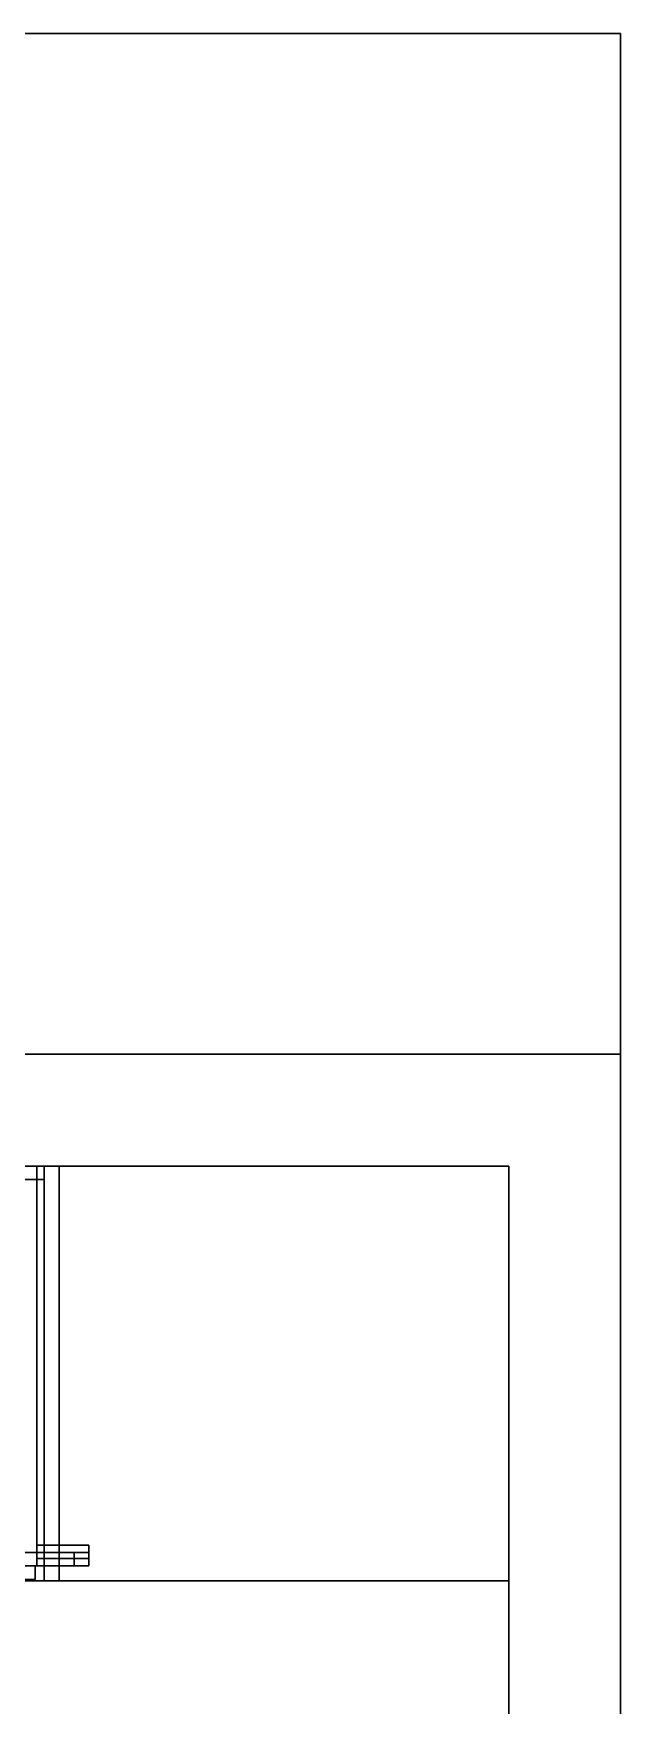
# Model space of a CAD drawing. Extents: x 0 to 5507, y -6518 to 0.
# Drawn here: x 4720 to 5507, y -2241 to 0 of the extents above; entities that cross this region are included whole.
import ezdxf

# ---------------------------------------------------------------- set-up
doc = ezdxf.new("R2010")
doc.units = 0
for name, color, linetype in [('LAYER0', 7, 'CONTINUOUS'), ('LAYER363', 7, 'CONTINUOUS'), ('LAYER455', 7, 'CONTINUOUS'), ('LAYER478', 254, 'CONTINUOUS'), ('LAYER518', 9, 'CONTINUOUS'), ('LAYER519', 9, 'CONTINUOUS'), ('LAYER520', 9, 'CONTINUOUS'), ('LAYER521', 9, 'CONTINUOUS'), ('LAYER534', 7, 'CONTINUOUS'), ('LAYER535', 7, 'CONTINUOUS'), ('LAYER538', 254, 'CONTINUOUS'), ('LAYER539', 254, 'CONTINUOUS'), ('LAYER541', 254, 'CONTINUOUS')]:
    doc.layers.add(name, color=color, linetype=linetype)

msp = doc.modelspace()

# ---------------------------------------------------------------- linework, layer by layer
at = {"layer": 'LAYER0', "invisible_edges": 1}
for points in [[(5507, 0), (0, -6518), (0, 0), (5507, 0)], [(0, 0, 5), (5507, 0), (0, 0), (0, 0, 5)], [(5507, 0), (0, 0, 5), (5507, 0, 5), (5507, 0)], [(5507, -6518, 5), (0, 0, 5), (0, -6518, 5), (5507, -6518, 5)], [(0, 0, 5), (5507, -6518, 5), (5507, 0, 5), (0, 0, 5)], [(0, -6518), (5507, 0), (5507, -6518), (0, -6518)], [(5507, 0), (5507, -6518, 5), (5507, -6518), (5507, 0)], [(5507, -6518, 5), (5507, 0), (5507, 0, 5), (5507, -6518, 5)]]:
    msp.add_3dface(points, dxfattribs=at)
at = {"layer": 'LAYER363'}
for points, invisible_edges in [([(5507, -1368, 5), (3202, -1518, 5), (3202, -1368, 5), (5507, -1368, 5)], 1), ([(3202, -1518, 5), (5507, -1368, 5), (5357, -1518, 5), (3202, -1518, 5)], 3), ([(3202, -1368, 2340), (5507, -1368, 5), (3202, -1368, 5), (3202, -1368, 2340)], 1), ([(5507, -1368, 5), (3202, -1368, 2340), (5507, -1368, 2340), (5507, -1368, 5)], 1), ([(5357, -1518, 2340), (3202, -1368, 2340), (3202, -1518, 2340), (5357, -1518, 2340)], 1), ([(3202, -1368, 2340), (5357, -1518, 2340), (5507, -1368, 2340), (3202, -1368, 2340)], 3), ([(5357, -1518, 5), (5507, -1368, 5), (5357, -6518, 5), (5357, -1518, 5)], 3), ([(5357, -6518, 5), (5507, -1368, 5), (5507, -6518, 5), (5357, -6518, 5)], 1), ([(5507, -1368, 2340), (5357, -1518, 2340), (5507, -6518, 2340), (5507, -1368, 2340)], 3), ([(5507, -1368, 5), (5507, -6518, 2340), (5507, -6518, 5), (5507, -1368, 5)], 1), ([(5507, -6518, 2340), (5507, -1368, 5), (5507, -1368, 2340), (5507, -6518, 2340)], 1), ([(5357, -1518, 2340), (3202, -1518, 5), (5357, -1518, 5), (5357, -1518, 2340)], 1), ([(3202, -1518, 5), (5357, -1518, 2340), (3202, -1518, 2340), (3202, -1518, 5)], 1), ([(5357, -1518, 2340), (5357, -6518, 5), (5357, -6518, 2340), (5357, -1518, 2340)], 1), ([(5357, -6518, 5), (5357, -1518, 2340), (5357, -1518, 5), (5357, -6518, 5)], 1), ([(5507, -6518, 2340), (5357, -1518, 2340), (5357, -6518, 2340), (5507, -6518, 2340)], 1)]:
    msp.add_3dface(points, dxfattribs=dict(at, invisible_edges=invisible_edges))
at = {"layer": 'LAYER455', "invisible_edges": 1}
for points in [[(4706, -1518, 1705), (4724, -2054, 1705), (4706, -2054, 1705), (4706, -1518, 1705)], [(4724, -2054, 1705), (4706, -1518, 1705), (4724, -1518, 1705), (4724, -2054, 1705)], [(4724, -1518, 2290), (4706, -2054, 2290), (4724, -2054, 2290), (4724, -1518, 2290)], [(4706, -2054, 2290), (4724, -1518, 2290), (4706, -1518, 2290), (4706, -2054, 2290)], [(4724, -1518, 2290), (4706, -1518, 1705), (4706, -1518, 2290), (4724, -1518, 2290)], [(4706, -1518, 1705), (4724, -1518, 2290), (4724, -1518, 1705), (4706, -1518, 1705)], [(4724, -2054, 1705), (4724, -1518, 2290), (4724, -2054, 2290), (4724, -2054, 1705)], [(4724, -1518, 2290), (4724, -2054, 1705), (4724, -1518, 1705), (4724, -1518, 2290)], [(4724, -2054, 1705), (4706, -2054, 2290), (4706, -2054, 1705), (4724, -2054, 1705)], [(4706, -2054, 2290), (4724, -2054, 1705), (4724, -2054, 2290), (4706, -2054, 2290)]]:
    msp.add_3dface(points, dxfattribs=at)
at = {"layer": 'LAYER478', "invisible_edges": 1}
for points in [[(4318, -2054, 2287), (4722, -2054, 1708), (4318, -2054, 1708), (4318, -2054, 2287)], [(4722, -2054, 1708), (4318, -2054, 2287), (4722, -2054, 2287), (4722, -2054, 1708)], [(4318, -2072, 1708), (4722, -2054, 1708), (4722, -2072, 1708), (4318, -2072, 1708)], [(4722, -2054, 1708), (4318, -2072, 1708), (4318, -2054, 1708), (4722, -2054, 1708)], [(4318, -2054, 2287), (4722, -2072, 2287), (4722, -2054, 2287), (4318, -2054, 2287)], [(4722, -2072, 2287), (4318, -2054, 2287), (4318, -2072, 2287), (4722, -2072, 2287)], [(4722, -2072, 2287), (4722, -2054, 1708), (4722, -2054, 2287), (4722, -2072, 2287)], [(4722, -2054, 1708), (4722, -2072, 2287), (4722, -2072, 1708), (4722, -2054, 1708)], [(4722, -2072, 2287), (4318, -2072, 1708), (4722, -2072, 1708), (4722, -2072, 2287)], [(4318, -2072, 1708), (4722, -2072, 2287), (4318, -2072, 2287), (4318, -2072, 1708)]]:
    msp.add_3dface(points, dxfattribs=at)
at = {"layer": 'LAYER518', "invisible_edges": 1}
for points in [[(4754, -1518, 895), (3467, -2074, 895), (3467, -1518, 895), (4754, -1518, 895)], [(3467, -2074, 895), (4754, -1518, 895), (4754, -2074, 895), (3467, -2074, 895)], [(3467, -1518, 915), (4754, -1518, 895), (3467, -1518, 895), (3467, -1518, 915)], [(4754, -1518, 895), (3467, -1518, 915), (4754, -1518, 915), (4754, -1518, 895)], [(4754, -2074, 915), (3467, -1518, 915), (3467, -2074, 915), (4754, -2074, 915)], [(3467, -1518, 915), (4754, -2074, 915), (4754, -1518, 915), (3467, -1518, 915)], [(4754, -1518, 895), (4754, -2074, 915), (4754, -2074, 895), (4754, -1518, 895)], [(4754, -2074, 915), (4754, -1518, 895), (4754, -1518, 915), (4754, -2074, 915)], [(4754, -2074, 915), (3467, -2074, 895), (4754, -2074, 895), (4754, -2074, 915)], [(3467, -2074, 895), (4754, -2074, 915), (3467, -2074, 915), (3467, -2074, 895)]]:
    msp.add_3dface(points, dxfattribs=at)
at = {"layer": 'LAYER519', "invisible_edges": 1}
for points in [[(4734, -1518, 915), (3487, -1536, 915), (3487, -1518, 915), (4734, -1518, 915)], [(3487, -1536, 915), (4734, -1518, 915), (4734, -1536, 915), (3487, -1536, 915)], [(3487, -1518, 1665), (4734, -1518, 915), (3487, -1518, 915), (3487, -1518, 1665)], [(4734, -1518, 915), (3487, -1518, 1665), (4734, -1518, 1665), (4734, -1518, 915)], [(4734, -1536, 1665), (3487, -1518, 1665), (3487, -1536, 1665), (4734, -1536, 1665)], [(3487, -1518, 1665), (4734, -1536, 1665), (4734, -1518, 1665), (3487, -1518, 1665)], [(4734, -1518, 915), (4734, -1536, 1665), (4734, -1536, 915), (4734, -1518, 915)], [(4734, -1536, 1665), (4734, -1518, 915), (4734, -1518, 1665), (4734, -1536, 1665)], [(4734, -1536, 1665), (3487, -1536, 915), (4734, -1536, 915), (4734, -1536, 1665)], [(3487, -1536, 915), (4734, -1536, 1665), (3487, -1536, 1665), (3487, -1536, 915)]]:
    msp.add_3dface(points, dxfattribs=at)
at = {"layer": 'LAYER520', "invisible_edges": 1}
for points in [[(4754, -1518, 1685), (3467, -2074, 1685), (3467, -1518, 1685), (4754, -1518, 1685)], [(3467, -2074, 1685), (4754, -1518, 1685), (4754, -2074, 1685), (3467, -2074, 1685)], [(3467, -1518, 1705), (4754, -1518, 1685), (3467, -1518, 1685), (3467, -1518, 1705)], [(4754, -1518, 1685), (3467, -1518, 1705), (4754, -1518, 1705), (4754, -1518, 1685)], [(4754, -2074, 1705), (3467, -1518, 1705), (3467, -2074, 1705), (4754, -2074, 1705)], [(3467, -1518, 1705), (4754, -2074, 1705), (4754, -1518, 1705), (3467, -1518, 1705)], [(4754, -1518, 1685), (4754, -2074, 1705), (4754, -2074, 1685), (4754, -1518, 1685)], [(4754, -2074, 1705), (4754, -1518, 1685), (4754, -1518, 1705), (4754, -2074, 1705)], [(4754, -2074, 1705), (3467, -2074, 1685), (4754, -2074, 1685), (4754, -2074, 1705)], [(3467, -2074, 1685), (4754, -2074, 1705), (3467, -2074, 1705), (3467, -2074, 1685)]]:
    msp.add_3dface(points, dxfattribs=at)
at = {"layer": 'LAYER521', "invisible_edges": 1}
for points in [[(4734, -1518, 915), (4754, -2074, 915), (4734, -2074, 915), (4734, -1518, 915)], [(4754, -2074, 915), (4734, -1518, 915), (4754, -1518, 915), (4754, -2074, 915)], [(4754, -1518, 1685), (4734, -2074, 1685), (4754, -2074, 1685), (4754, -1518, 1685)], [(4734, -2074, 1685), (4754, -1518, 1685), (4734, -1518, 1685), (4734, -2074, 1685)], [(4734, -1518, 915), (4754, -1518, 1685), (4754, -1518, 915), (4734, -1518, 915)], [(4754, -1518, 1685), (4734, -1518, 915), (4734, -1518, 1685), (4754, -1518, 1685)], [(4734, -2074, 1685), (4734, -1518, 915), (4734, -2074, 915), (4734, -2074, 1685)], [(4734, -1518, 915), (4734, -2074, 1685), (4734, -1518, 1685), (4734, -1518, 915)], [(4754, -1518, 1685), (4754, -2074, 915), (4754, -1518, 915), (4754, -1518, 1685)], [(4754, -2074, 915), (4754, -1518, 1685), (4754, -2074, 1685), (4754, -2074, 915)], [(4734, -2074, 1685), (4754, -2074, 915), (4754, -2074, 1685), (4734, -2074, 1685)], [(4754, -2074, 915), (4734, -2074, 1685), (4734, -2074, 915), (4754, -2074, 915)]]:
    msp.add_3dface(points, dxfattribs=at)
at = {"layer": 'LAYER534', "invisible_edges": 1}
for points in [[(5357, -1518, 5), (4754, -2074, 5), (4754, -1518, 5), (5357, -1518, 5)], [(4754, -2074, 5), (5357, -1518, 5), (5357, -2074, 5), (4754, -2074, 5)], [(4754, -1518, 2340), (4754, -2074, 5), (4754, -2074, 2340), (4754, -1518, 2340)], [(4754, -2074, 5), (4754, -1518, 2340), (4754, -1518, 5), (4754, -2074, 5)], [(4754, -1518, 2340), (5357, -1518, 5), (4754, -1518, 5), (4754, -1518, 2340)], [(5357, -1518, 5), (4754, -1518, 2340), (5357, -1518, 2340), (5357, -1518, 5)], [(5357, -2074, 2340), (4754, -1518, 2340), (4754, -2074, 2340), (5357, -2074, 2340)], [(4754, -1518, 2340), (5357, -2074, 2340), (5357, -1518, 2340), (4754, -1518, 2340)], [(5357, -1518, 5), (5357, -2074, 2340), (5357, -2074, 5), (5357, -1518, 5)], [(5357, -2074, 2340), (5357, -1518, 5), (5357, -1518, 2340), (5357, -2074, 2340)], [(5357, -2074, 2340), (4754, -2074, 5), (5357, -2074, 5), (5357, -2074, 2340)], [(4754, -2074, 5), (5357, -2074, 2340), (4754, -2074, 2340), (4754, -2074, 5)]]:
    msp.add_3dface(points, dxfattribs=at)
at = {"layer": 'LAYER535', "invisible_edges": 1}
for points in [[(4754, -1518, 5), (3687, -2074, 5), (3687, -1518, 5), (4754, -1518, 5)], [(3687, -2074, 5), (4754, -1518, 5), (4754, -2074, 5), (3687, -2074, 5)], [(3687, -1518, 115), (4754, -1518, 5), (3687, -1518, 5), (3687, -1518, 115)], [(4754, -1518, 5), (3687, -1518, 115), (4754, -1518, 115), (4754, -1518, 5)], [(4754, -2074, 115), (3687, -1518, 115), (3687, -2074, 115), (4754, -2074, 115)], [(3687, -1518, 115), (4754, -2074, 115), (4754, -1518, 115), (3687, -1518, 115)], [(4754, -1518, 5), (4754, -2074, 115), (4754, -2074, 5), (4754, -1518, 5)], [(4754, -2074, 115), (4754, -1518, 5), (4754, -1518, 115), (4754, -2074, 115)], [(4754, -2074, 115), (3687, -2074, 5), (4754, -2074, 5), (4754, -2074, 115)], [(3687, -2074, 5), (4754, -2074, 115), (3687, -2074, 115), (3687, -2074, 5)]]:
    msp.add_3dface(points, dxfattribs=at)
at = {"layer": 'LAYER538', "invisible_edges": 1}
for points in [[(4774, -2036, 2350), (3447, -2036, 2290), (3447, -2036, 2350), (4774, -2036, 2350)], [(3447, -2036, 2290), (4774, -2036, 2350), (4774, -2036, 2290), (3447, -2036, 2290)], [(4774, -2054, 2290), (3447, -2036, 2290), (4774, -2036, 2290), (4774, -2054, 2290)], [(3447, -2036, 2290), (4774, -2054, 2290), (3447, -2054, 2290), (3447, -2036, 2290)], [(3447, -2054, 2350), (4774, -2036, 2350), (3447, -2036, 2350), (3447, -2054, 2350)], [(4774, -2036, 2350), (3447, -2054, 2350), (4774, -2054, 2350), (4774, -2036, 2350)], [(4774, -2036, 2350), (4774, -2054, 2290), (4774, -2036, 2290), (4774, -2036, 2350)], [(4774, -2054, 2290), (4774, -2036, 2350), (4774, -2054, 2350), (4774, -2054, 2290)], [(4774, -2054, 2290), (3447, -2054, 2350), (3447, -2054, 2290), (4774, -2054, 2290)], [(3447, -2054, 2350), (4774, -2054, 2290), (4774, -2054, 2350), (3447, -2054, 2350)]]:
    msp.add_3dface(points, dxfattribs=at)
at = {"layer": 'LAYER539', "invisible_edges": 1}
for points in [[(4724, -2036, 2290), (4794, -2036, 1705), (4724, -2036, 1705), (4724, -2036, 2290)], [(4794, -2036, 1705), (4724, -2036, 2290), (4794, -2036, 2290), (4794, -2036, 1705)], [(4724, -2054, 1705), (4794, -2036, 1705), (4794, -2054, 1705), (4724, -2054, 1705)], [(4794, -2036, 1705), (4724, -2054, 1705), (4724, -2036, 1705), (4794, -2036, 1705)], [(4724, -2036, 2290), (4794, -2054, 2290), (4794, -2036, 2290), (4724, -2036, 2290)], [(4794, -2054, 2290), (4724, -2036, 2290), (4724, -2054, 2290), (4794, -2054, 2290)], [(4724, -2054, 1705), (4724, -2036, 2290), (4724, -2036, 1705), (4724, -2054, 1705)], [(4724, -2036, 2290), (4724, -2054, 1705), (4724, -2054, 2290), (4724, -2036, 2290)], [(4794, -2054, 2290), (4794, -2036, 1705), (4794, -2036, 2290), (4794, -2054, 2290)], [(4794, -2036, 1705), (4794, -2054, 2290), (4794, -2054, 1705), (4794, -2036, 1705)], [(4794, -2054, 2290), (4724, -2054, 1705), (4794, -2054, 1705), (4794, -2054, 2290)], [(4724, -2054, 1705), (4794, -2054, 2290), (4724, -2054, 2290), (4724, -2054, 1705)]]:
    msp.add_3dface(points, dxfattribs=at)
at = {"layer": 'LAYER541', "invisible_edges": 1}
for points in [[(4724, -2026, 915), (4794, -2026, 115), (4724, -2026, 115), (4724, -2026, 915)], [(4794, -2026, 115), (4724, -2026, 915), (4794, -2026, 915), (4794, -2026, 115)], [(4724, -2044, 115), (4794, -2026, 115), (4794, -2044, 115), (4724, -2044, 115)], [(4794, -2026, 115), (4724, -2044, 115), (4724, -2026, 115), (4794, -2026, 115)], [(4724, -2026, 915), (4794, -2044, 915), (4794, -2026, 915), (4724, -2026, 915)], [(4794, -2044, 915), (4724, -2026, 915), (4724, -2044, 915), (4794, -2044, 915)], [(4724, -2044, 115), (4724, -2026, 915), (4724, -2026, 115), (4724, -2044, 115)], [(4724, -2026, 915), (4724, -2044, 115), (4724, -2044, 915), (4724, -2026, 915)], [(4794, -2044, 915), (4794, -2026, 115), (4794, -2026, 915), (4794, -2044, 915)], [(4794, -2026, 115), (4794, -2044, 915), (4794, -2044, 115), (4794, -2026, 115)], [(4794, -2044, 915), (4724, -2044, 115), (4794, -2044, 115), (4794, -2044, 915)], [(4724, -2044, 115), (4794, -2044, 915), (4724, -2044, 915), (4724, -2044, 115)]]:
    msp.add_3dface(points, dxfattribs=at)

doc.saveas('drawing.dxf')
